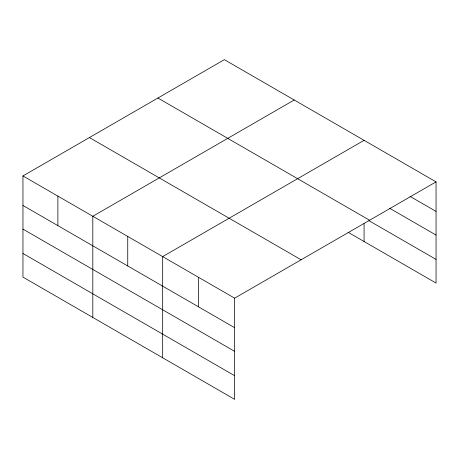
<?xml version="1.0" encoding="UTF-8"?>
<svg xmlns="http://www.w3.org/2000/svg" width="459" height="459" viewBox="0 0 459 459"><rect width="100%" height="100%" fill="white"/><g stroke="black" fill="none" stroke-linecap="round" stroke-linejoin="round"><path stroke-width="0.69" d="M22.95 175.94L234.647 298.161L234.647 399.341L22.95 277.121L22.95 175.94L224.353 59.659L436.05 181.879L436.05 283.06L348.14 232.306M294.213 99.993L92.81 216.275L92.81 317.45M364.073 140.328L162.67 256.604L162.67 357.785M234.647 298.161L436.05 181.879M409.99 196.366L436.05 211.415M389.513 208.191L436.05 235.06M157.89 98.031L369.587 220.251M369.036 220.727L436.05 259.415M89.413 137.568L301.11 259.788M22.95 205.471L234.647 327.692M22.95 229.116L234.647 351.336M22.95 253.477L234.647 375.697M364.073 223.596L364.073 241.503M198.655 277.385L198.655 306.916M127.74 236.437L127.74 265.973M57.88 196.108L57.88 225.639"/></g></svg>
